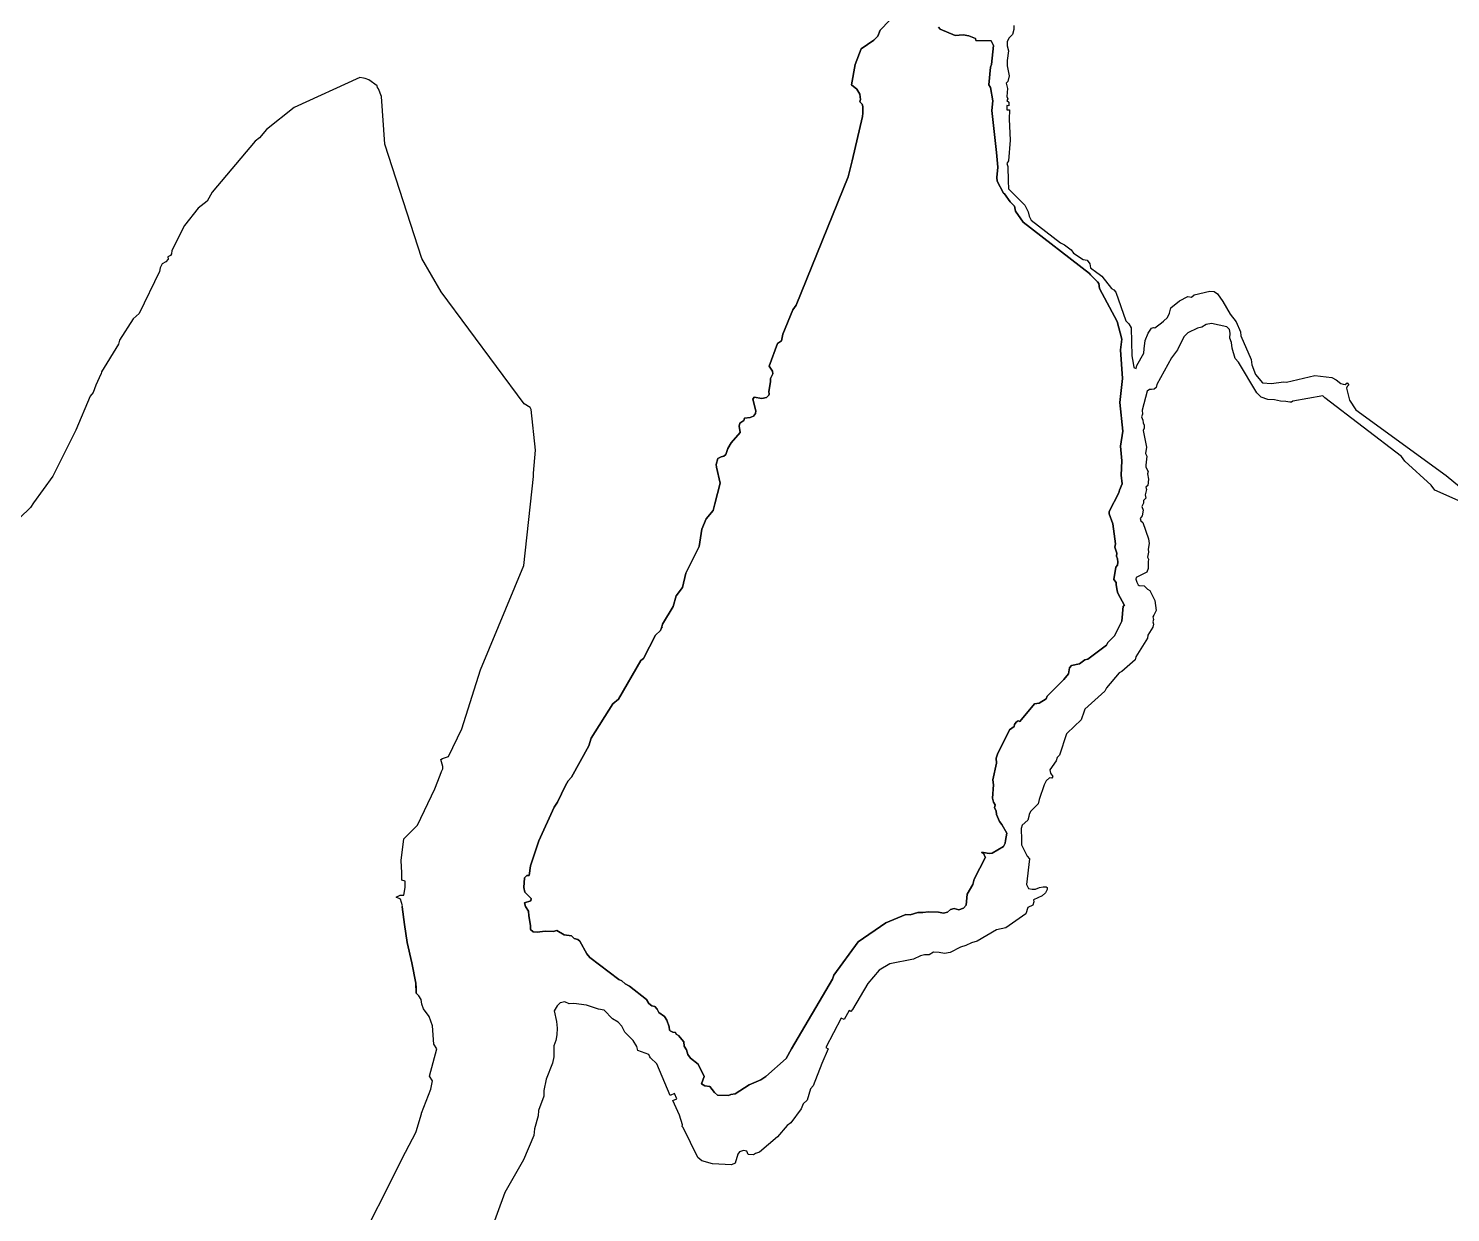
# Model space of a CAD drawing. Extents: x 708293 to 716990, y 4902010 to 4917550.
# Drawn here: x 714517 to 715543, y 4907301 to 4908155 of the extents above; entities that cross this region are included whole.
import ezdxf

# ---------------------------------------------------------------- set-up
doc = ezdxf.new("R2010")
doc.units = 0
doc.layers.add('river-fill', color=7, linetype='Continuous')
doc.layers.add('river_lake_canal', color=7, linetype='Continuous')

msp = doc.modelspace()

# ---------------------------------------------------------------- linework, layer by layer
at = {"layer": 'river-fill'}
for points in [[(715138.1, 4908161.1), (715131.5, 4908154), (715129.7, 4908149.7), (715126.9, 4908146.8), (715117.8, 4908140.7), (715113.3, 4908129.2), (715110.8, 4908114.7), (715114.6, 4908111.4), (715116.7, 4908108), (715117.3, 4908104.1), (715116.8, 4908102.3), (715118.3, 4908100.7), (715118.9, 4908098.9), (715118.8, 4908094.1), (715118.7, 4908091.9), (715111.1, 4908059.8), (715108.4, 4908048.3), (715070.9, 4907955.6), (715068.3, 4907952.3), (715061.1, 4907934.8), (715060.1, 4907930), (715057.4, 4907928.1), (715051.4, 4907911.6), (715053.7, 4907907.9), (715054, 4907906.1), (715052.3, 4907902.7), (715052.2, 4907900.3), (715051, 4907893.4), (715051.3, 4907891.4), (715051.1, 4907890.8), (715049.3, 4907889.1), (715046, 4907888.3), (715040.6, 4907889.3), (715039.6, 4907887.8), (715041.8, 4907879.5), (715041.5, 4907877.4), (715039.9, 4907875.6), (715037.6, 4907874.6), (715033.5, 4907874.1), (715033.1, 4907872.5), (715030.1, 4907870.6), (715029.7, 4907868.3), (715030.4, 4907863.8), (715024, 4907856.3), (715021.4, 4907852.3), (715020, 4907847.9), (715018.6, 4907846.6), (715016.6, 4907846.2), (715014.3, 4907845), (715013, 4907840.7), (715013.2, 4907838.7), (715015.9, 4907827.3), (715012.2, 4907812.3), (715010.8, 4907807.5), (715005.9, 4907801.4), (715002.7, 4907794.1), (715000.8, 4907781.5), (714991.2, 4907762.3), (714988.8, 4907752), (714984.3, 4907746), (714982.1, 4907738.1), (714974.3, 4907725.5), (714973.8, 4907723.4), (714974.1, 4907723.5), (714973.7, 4907722.9), (714973, 4907720.8), (714969.3, 4907717.6), (714960.7, 4907700.6), (714958.7, 4907699.3), (714942.5, 4907671.2), (714938.5, 4907667.9), (714922.8, 4907643.2), (714921.1, 4907637.7), (714908.6, 4907615.1), (714906.3, 4907612.5), (714904.3, 4907609.1), (714898.7, 4907596.9), (714896.3, 4907593.3), (714885.1, 4907569.2), (714879, 4907551.1)], [(715212.8, 4908103.1), (715210.9, 4908112.7), (715209.9, 4908114.7), (715211, 4908127.5), (715211.7, 4908129.2), (715213.2, 4908143.1), (715211.6, 4908146.3), (715200.4, 4908146.7), (715200.2, 4908148.2), (715197.9, 4908149.1), (715195.3, 4908149.9), (715191.2, 4908150.7), (715185.5, 4908150.2), (715174.7, 4908154.7), (715173.4, 4908156.3)], [(715227.8, 4908157.4), (715227.8, 4908154.6), (715227, 4908151), (715224.2, 4908148.3), (715223, 4908145.7), (715223, 4908142.7), (715223.9, 4908139.1), (715223, 4908132.1), (715223, 4908128.3), (715224.5, 4908121.1), (715223.6, 4908117), (715222.3, 4908115.9), (715223.4, 4908111.9), (715222.9, 4908106.3), (715223.6, 4908104.6), (715222.8, 4908103.3), (715224.3, 4908102.1), (715224.3, 4908100.3), (715224.2, 4908099.6), (715222.9, 4908099.7), (715222.8, 4908096.6), (715224.7, 4908096.7), (715224.6, 4908089.9), (715225.1, 4908074.7), (715223.9, 4908059.8), (715222.9, 4908057.8), (715223.5, 4908055.8), (715223.7, 4908045.3), (715224.1, 4908039.5), (715224.7, 4908038.8), (715229.4, 4908034.2), (715235.8, 4908027.7), (715238.3, 4908023), (715239, 4908019.8), (715240.3, 4908017.1), (715261.5, 4908000.7), (715264.4, 4907999.3), (715269.2, 4907995.5), (715270.8, 4907993.2), (715278, 4907988.7), (715280.7, 4907988.1), (715282.7, 4907985.4), (715283.2, 4907982.7), (715285.1, 4907981.2), (715285.9, 4907980.7), (715291.3, 4907976.5), (715298.4, 4907967.7), (715300.1, 4907966.7), (715301.5, 4907965), (715308.7, 4907944.4)], [(714810, 4907606.7), (714813.9, 4907616.4), (714815, 4907619.2), (714815.8, 4907621), (714815.9, 4907622.7), (714814.4, 4907627.8), (714815.5, 4907628.6), (714820, 4907630), (714829.5, 4907649.9), (714843.1, 4907692.5), (714874.2, 4907767.8), (714881.2, 4907832), (714881.3, 4907834.5), (714882.8, 4907851), (714879.7, 4907880.3), (714878.9, 4907881.8), (714874.6, 4907884.5), (714814.6, 4907965.2), (714800.8, 4907989.3), (714774, 4908071.9), (714771.6, 4908106.2), (714769.5, 4908111.7), (714768.6, 4908112.7), (714768.4, 4908113.9), (714762.5, 4908118.3), (714759.9, 4908119.1), (714758.7, 4908119.5), (714756, 4908119.9), (714708.7, 4908098.4), (714688.5, 4908082.3), (714683.5, 4908076.3), (714680.5, 4908073.9), (714649.5, 4908037.2), (714645.8, 4908030.7), (714639.3, 4908025.6), (714629.5, 4908013.2), (714620.3, 4907995.2), (714620, 4907992.7), (714619.4, 4907991.5), (714617.5, 4907990.6), (714617.7, 4907988.8), (714615.9, 4907986.9), (714613.3, 4907985.5), (714611.9, 4907982.7), (714611.3, 4907979.9), (714596.8, 4907949.6), (714592.3, 4907945.7), (714582.5, 4907930.4), (714581.8, 4907927.5), (714569.6, 4907907.5), (714569.3, 4907906.2), (714569.1, 4907905.9), (714566.7, 4907900.6), (714565.5, 4907897.9), (714563.5, 4907892.7), (714561.5, 4907889.9), (714551.1, 4907865.4), (714534.4, 4907832.2), (714520.4, 4907813), (714518.3, 4907809.7), (714510.6, 4907802.2)], [(715182.1, 4907519.5), (715184.8, 4907520.3), (715188.2, 4907519.4), (715191.5, 4907520.5), (715193.5, 4907522.7), (715194.2, 4907530.6), (715198.2, 4907537.5), (715199.2, 4907541.4), (715207.4, 4907557.2), (715206.9, 4907557.8), (715206.3, 4907559.7), (715204.6, 4907560.6), (715205.9, 4907560.7), (715210, 4907559.9), (715212.2, 4907560.2), (715220.5, 4907565), (715221.7, 4907567.5), (715221.9, 4907569.3), (715222.7, 4907574.7), (715219.2, 4907580.8), (715217.5, 4907583.1), (715215.3, 4907588), (715215.1, 4907590.7), (715213.9, 4907592.9), (715214.3, 4907595.1), (715213.2, 4907596.9), (715212.4, 4907599.9), (715213.2, 4907609.5), (715212.7, 4907613.1), (715215.3, 4907625.2), (715215.1, 4907628.7), (715216.2, 4907632.3), (715224.3, 4907648), (715224.7, 4907649.1), (715228.2, 4907651.5), (715228.4, 4907653), (715229.5, 4907654.7), (715230.9, 4907655.7), (715232.1, 4907655.2), (715242.8, 4907667.9), (715246.2, 4907668.4), (715251.1, 4907671.5), (715251.9, 4907673.5), (715263.9, 4907685.6), (715267.2, 4907689.7), (715268, 4907693.9), (715269.5, 4907695.6), (715275.3, 4907696.9), (715279.1, 4907699.8), (715281.2, 4907700.3), (715294.8, 4907710.3), (715295.7, 4907712.3), (715300.4, 4907717.1), (715305.7, 4907727.7), (715306.7, 4907738.5), (715307.6, 4907739), (715302.9, 4907747.9), (715302.5, 4907749.5), (715301.8, 4907754), (715301.8, 4907755.6), (715300.1, 4907757.6), (715301.5, 4907766.6), (715302.7, 4907768.1), (715303, 4907770.3), (715302.7, 4907772.5), (715301.9, 4907774.4), (715302.1, 4907776.7), (715300.7, 4907781.1), (715301.1, 4907783.3), (715299.3, 4907797.8), (715296.7, 4907805), (715296.6, 4907806.8), (715303.7, 4907820.1), (715304, 4907822.1), (715306.1, 4907826.6), (715305.2, 4907832.9), (715305.8, 4907843.3), (715304.8, 4907853.9), (715306.6, 4907864.7), (715304.3, 4907885.4), (715306.2, 4907902.7), (715304.7, 4907923.5), (715305.8, 4907931.1), (715302.3, 4907943.9), (715289.7, 4907967.7), (715289.2, 4907971.3), (715288.3, 4907972.5), (715283.1, 4907977.5), (715282.5, 4907978.4), (715234.7, 4908015.5), (715229, 4908023.4), (715228.3, 4908027.1), (715225.3, 4908030.3), (715221.1, 4908035.9), (715220.3, 4908036.5), (715215.9, 4908045.2), (715215.6, 4908047.8), (715216.4, 4908055.2), (715215.4, 4908065.9), (715212, 4908096.2), (715212.8, 4908103.1)], [(715308.7, 4907944.4), (715310.9, 4907942.1), (715312.4, 4907939.4), (715312.9, 4907919), (715313.9, 4907913.9), (715314.4, 4907910.7), (715316.1, 4907909.9), (715316.7, 4907912.1), (715321.6, 4907921.1), (715321.8, 4907924.1), (715322.5, 4907930.2), (715324.8, 4907935.5), (715327.1, 4907939.1), (715328.7, 4907939.5), (715329.7, 4907939.4), (715334.3, 4907942.9), (715335.8, 4907944.1), (715338.7, 4907946.7), (715340.2, 4907949.9), (715341.2, 4907953.6), (715347.3, 4907958.7), (715353.5, 4907961.9), (715356, 4907961.4), (715357.9, 4907963), (715369.3, 4907965.8), (715372.3, 4907965.6), (715374.8, 4907963.9), (715378.7, 4907958.3), (715383.9, 4907949.1), (715388.3, 4907943.5), (715391.5, 4907936.5), (715391.7, 4907933.5), (715399.1, 4907916.5), (715399.7, 4907912.5), (715402.2, 4907905.5), (715407.2, 4907899.6), (715413.7, 4907899.2), (715422.5, 4907900.4), (715424.6, 4907900.1), (715445.1, 4907904.9), (715457.2, 4907903.4), (715460.5, 4907901.7), (715463.9, 4907899.1), (715465.5, 4907898.6), (715466.9, 4907898.4), (715468.3, 4907899.6), (715469.5, 4907898.2), (715468.3, 4907896.9), (715467.9, 4907895.8), (715470.1, 4907887.2), (715474.7, 4907880), (715539.8, 4907832.8), (715564.6, 4907812.2)], [(715387.6, 4907917.2), (715385.3, 4907924.5), (715384.8, 4907928.6), (715383.6, 4907931.9), (715383.9, 4907935.5), (715383.4, 4907938.2), (715381.6, 4907940.1), (715370.4, 4907942.3), (715366.7, 4907941.7), (715363.6, 4907939.8), (715360.3, 4907939.1), (715353.3, 4907935.7), (715350.4, 4907932.9), (715345.9, 4907923.4), (715341.5, 4907917.7), (715331, 4907898.3), (715330.6, 4907896.3), (715329, 4907895.1), (715327.2, 4907894.7), (715325.7, 4907894.7), (715324.1, 4907893.6), (715320.5, 4907879.9), (715320.8, 4907876.9), (715320, 4907875), (715321, 4907872.7), (715321.1, 4907870.8), (715322, 4907869.1), (715322, 4907866.8), (715321.1, 4907865.1), (715323.6, 4907853.1), (715322.8, 4907848.7), (715323.8, 4907846.7), (715323.1, 4907840.3), (715323.1, 4907838.7), (715324.7, 4907835.7), (715324.3, 4907833.9), (715325.1, 4907830), (715324.5, 4907825.5), (715323.2, 4907824.3), (715323.6, 4907822.7), (715322.6, 4907818.7), (715323, 4907816.3), (715321.5, 4907814.8), (715321.3, 4907812.7), (715320.3, 4907810.4), (715321.1, 4907807.8), (715320.4, 4907803.5), (715318.9, 4907801.8), (715319.5, 4907799.9), (715320.9, 4907798.8), (715325, 4907787.1), (715325.4, 4907783.7), (715324.7, 4907779.5), (715325, 4907777.5), (715324.4, 4907773.9), (715325.1, 4907772.3), (715324.7, 4907770.4), (715324.7, 4907765.6), (715323.9, 4907763), (715316.2, 4907759.1), (715315.9, 4907757.9), (715316.7, 4907755.8), (715317.5, 4907753.9), (715318.3, 4907753.4), (715321.8, 4907753.2), (715324.4, 4907750.7), (715326.1, 4907749.7), (715329.5, 4907742.6), (715330.5, 4907735.4), (715328.9, 4907731.9), (715328.1, 4907730.7), (715328.7, 4907728.9), (715328.1, 4907727.2), (715328.7, 4907725.4), (715328.2, 4907723.3), (715324.5, 4907717.4), (715324.4, 4907715.3), (715315.9, 4907701.9), (715315.5, 4907699.8), (715305.9, 4907691.3), (715303.9, 4907690.3), (715294.7, 4907679.4), (715293.6, 4907677.1), (715279.1, 4907664.1), (715278.6, 4907662.6), (715276.5, 4907656.4), (715266.3, 4907646.7), (715265.8, 4907646.2), (715260.8, 4907631), (715259.1, 4907629.3), (715258.5, 4907626.7), (715253.9, 4907620.3), (715254.3, 4907617.9), (715255.9, 4907615.6), (715255.2, 4907614.4), (715253.5, 4907614.5), (715251.3, 4907612.3), (715249.7, 4907609.4), (715246.2, 4907598.9), (715245.5, 4907595.7), (715240.2, 4907590.4)], [(715552.7, 4907812.7), (715531.7, 4907822.2), (715529, 4907825.8), (715509.9, 4907843.1), (715507.5, 4907846.4), (715452.3, 4907888.8), (715450.7, 4907890.2), (715429.1, 4907886.3), (715428.1, 4907885.6), (715427, 4907885.6), (715424.1, 4907886.2), (715420.2, 4907886.4), (715415.9, 4907887.3), (715411.2, 4907887.5), (715406.3, 4907889.3), (715403.2, 4907892.3), (715390, 4907914.6), (715387.6, 4907917.2)], [(714749.7, 4907266.5), (714789, 4907344.3), (714796.5, 4907359.1), (714796.6, 4907359.4), (714800.4, 4907372), (714800.4, 4907372.6), (714807.3, 4907389.9), (714808.3, 4907395.9), (714806.3, 4907399.2), (714811.5, 4907418.9), (714809.4, 4907422.4), (714808.5, 4907435.5), (714805.9, 4907442.3), (714801.9, 4907447.9), (714800.6, 4907451.2), (714800.1, 4907454.6), (714798.6, 4907457.3), (714796.7, 4907459.1), (714796.4, 4907466.3), (714793.5, 4907481.1), (714790, 4907495.8), (714788.3, 4907508.6), (714786.6, 4907521.4), (714786.7, 4907522.2), (714785.3, 4907526.9), (714782.3, 4907528.5), (714785.1, 4907529.9), (714787.8, 4907529.8), (714788.7, 4907535.5), (714788.7, 4907539.9), (714786.3, 4907540.7), (714786.3, 4907546), (714785.7, 4907555), (714787.8, 4907570.6), (714797.5, 4907580.3), (714810, 4907606.7)], [(715240.2, 4907590.4), (715239, 4907588.3), (715238.6, 4907586.7), (715237.9, 4907583.9), (715233.9, 4907580.3), (715233.1, 4907578), (715233.4, 4907569.9), (715233.3, 4907566.3), (715237, 4907559.1), (715237.5, 4907557.9), (715239.1, 4907556.2), (715237.1, 4907537.6), (715238.4, 4907534.7), (715241.1, 4907534.1), (715243.6, 4907534.3), (715246.3, 4907535.4), (715249.1, 4907535.9), (715251.2, 4907535.9), (715252, 4907535.5), (715251.9, 4907533.9), (715250.7, 4907531.5), (715248.3, 4907529.5), (715242.1, 4907526.5), (715242.3, 4907525.1), (715241.5, 4907522.7), (715238, 4907520.9), (715236.4, 4907516.3), (715222.1, 4907506.2), (715215.3, 4907504.8), (715201.3, 4907496.6), (715197.2, 4907495.4), (715193.1, 4907493.5), (715189.3, 4907492.3), (715181.9, 4907488.4), (715177.8, 4907487.8), (715174, 4907488.5), (715170, 4907488.7), (715166.8, 4907486.8), (715163.3, 4907486.7), (715160.5, 4907486.2), (715155.5, 4907483.6), (715138.3, 4907480.3), (715130.8, 4907475.7), (715122.6, 4907466.1), (715111.4, 4907447.3), (715110.3, 4907445.9), (715109.1, 4907446.7), (715105.5, 4907440.1), (715103.2, 4907441.2), (715092.3, 4907420), (715093.8, 4907419.1), (715089.2, 4907408.5), (715089.3, 4907408.4), (715083.1, 4907392.3), (715081.1, 4907390), (715078.7, 4907382), (715075.9, 4907379.4), (715074.3, 4907375.8), (715067, 4907365.7), (715064.3, 4907363.7), (715057.4, 4907355.5), (715044.3, 4907344.3), (715041.5, 4907343.5), (715039.9, 4907342.5), (715036.2, 4907342.7), (715035.3, 4907345.2), (715032.7, 4907345.6), (715030, 4907344.7), (715028.6, 4907342.9), (715026.7, 4907336.5), (715024.1, 4907335.2), (715010.5, 4907336.1), (715002.7, 4907338.1), (714999.8, 4907340.5), (714989.2, 4907362.1), (714988.6, 4907362.9), (714988.7, 4907364.2), (714986.6, 4907371.1), (714981.9, 4907381.8), (714984.6, 4907383), (714983.1, 4907386.7), (714979.9, 4907385.3), (714970.3, 4907408.1), (714965.8, 4907412.6), (714965.1, 4907413.2), (714964.4, 4907414.9), (714956.6, 4907417.8), (714955.8, 4907420.7), (714953.1, 4907425.1), (714947.1, 4907431), (714945.1, 4907435.3), (714942.3, 4907438.3), (714938.3, 4907440.7), (714932.3, 4907447), (714928.1, 4907447.7), (714919.4, 4907450.4), (714910.4, 4907451.7), (714907, 4907451.5), (714903.9, 4907453), (714900.4, 4907452.3), (714898.3, 4907450)], [(714879, 4907551.1), (714878.1, 4907544.1), (714876.4, 4907544), (714874.7, 4907542.3), (714874.2, 4907535.5), (714874.9, 4907532), (714879.5, 4907527.5), (714879.4, 4907525.9), (714874.7, 4907524.3), (714875.4, 4907521.7), (714877.6, 4907518.4), (714877.8, 4907515), (714879.1, 4907508.1), (714879, 4907505.1), (714881.1, 4907503.5), (714884, 4907503.1), (714889.8, 4907503.9), (714895.5, 4907503.6), (714898.1, 4907504.4), (714903.4, 4907501.3), (714908.6, 4907500.5), (714910.6, 4907498.7), (714913.2, 4907497.8), (714914.7, 4907496.6), (714919.7, 4907487.5), (714922, 4907484.8), (714942.9, 4907469), (714945, 4907468.1), (714947.5, 4907465.8), (714950.5, 4907464.3), (714962.9, 4907454.7), (714964.4, 4907451.7), (714966.6, 4907450), (714968.7, 4907449.5), (714970.6, 4907447.7), (714971.7, 4907445.1), (714975.9, 4907442.2), (714977.5, 4907439.6), (714979.2, 4907434.8), (714979.4, 4907432.5), (714979.9, 4907431.9), (714981.9, 4907430.9), (714983.7, 4907430.7), (714984.2, 4907429.5), (714985.9, 4907428.6), (714989.7, 4907424.1), (714989.9, 4907420.9), (714991.7, 4907418.2), (714992.7, 4907414.8), (714994.5, 4907412.3), (715000.2, 4907407.9), (715004.4, 4907399.1), (715002.4, 4907393.8), (715005, 4907392.3), (715008.6, 4907391.9), (715011.9, 4907387.4), (715014.1, 4907385.6), (715021.9, 4907385.3), (715023.7, 4907386.1), (715026.9, 4907386.6), (715036.9, 4907393), (715045.4, 4907396.7), (715048.8, 4907398.9), (715063.5, 4907411.9), (715067.5, 4907419), (715097.1, 4907469.2), (715098, 4907472.1), (715115.5, 4907496.1), (715135.5, 4907509.9), (715149.9, 4907515.9), (715153.1, 4907515.6), (715158.6, 4907517.3), (715162.1, 4907517.3), (715166.2, 4907517.9), (715173.6, 4907517.7), (715177, 4907517), (715179.9, 4907517.6), (715182.1, 4907519.5)], [(714898.3, 4907450), (714896.3, 4907446.5), (714897.9, 4907438.8), (714898.3, 4907434), (714898.2, 4907429.2), (714897.5, 4907425.1), (714896, 4907421.1), (714895.9, 4907413.1), (714895.1, 4907408.6), (714890.3, 4907397.1), (714888.7, 4907388.8), (714888.7, 4907384.9), (714884.9, 4907374.6), (714884.6, 4907370.6), (714882.1, 4907361.3), (714881.5, 4907356.4), (714874.1, 4907339), (714860.6, 4907315.2), (714849.5, 4907285.1)]]:
    msp.add_lwpolyline(points, dxfattribs=at)
at = {"layer": 'river_lake_canal'}
for points in [[(715118.7, 4908091.9), (715118.8, 4908094.1), (715118.9, 4908098.9), (715118.3, 4908100.7), (715116.8, 4908102.3), (715117.3, 4908104.1), (715116.7, 4908108), (715114.6, 4908111.4), (715110.8, 4908114.7), (715113.3, 4908129.2), (715117.8, 4908140.7), (715126.9, 4908146.8), (715129.7, 4908149.7), (715131.5, 4908154), (715138.1, 4908161.1)], [(715173.4, 4908156.3), (715174.7, 4908154.7), (715185.5, 4908150.2), (715191.2, 4908150.7), (715195.3, 4908149.9)], [(715227.8, 4908157.4), (715227.8, 4908154.6), (715227, 4908151), (715224.2, 4908148.3), (715223, 4908145.7)], [(715195.3, 4908149.9), (715197.9, 4908149.1)], [(715197.9, 4908149.1), (715200.2, 4908148.2), (715200.4, 4908146.7), (715211.6, 4908146.3)], [(715211.6, 4908146.3), (715213.2, 4908143.1), (715211.7, 4908129.2), (715211, 4908127.5), (715209.9, 4908114.7), (715210.9, 4908112.7), (715212.8, 4908103.1), (715212, 4908096.2), (715215.4, 4908065.9), (715216.4, 4908055.2), (715215.6, 4908047.8), (715215.9, 4908045.2), (715220.3, 4908036.5), (715221.1, 4908035.9)], [(715223, 4908145.7), (715223, 4908142.7), (715223.9, 4908139.1), (715223, 4908132.1), (715223, 4908128.3), (715224.5, 4908121.1), (715223.6, 4908117), (715222.3, 4908115.9), (715223.4, 4908111.9), (715222.9, 4908106.3), (715223.6, 4908104.6), (715222.8, 4908103.3), (715224.3, 4908102.1), (715224.3, 4908100.3), (715224.2, 4908099.6)], [(714758.7, 4908119.5), (714756, 4908119.9), (714708.7, 4908098.4), (714688.5, 4908082.3), (714683.5, 4908076.3), (714680.5, 4908073.9), (714649.5, 4908037.2), (714645.8, 4908030.7), (714639.3, 4908025.6), (714629.5, 4908013.2), (714620.3, 4907995.2), (714620, 4907992.7), (714619.4, 4907991.5), (714617.5, 4907990.6), (714617.7, 4907988.8), (714615.9, 4907986.9), (714613.3, 4907985.5), (714611.9, 4907982.7), (714611.3, 4907979.9), (714596.8, 4907949.6), (714592.3, 4907945.7), (714582.5, 4907930.4), (714581.8, 4907927.5), (714569.6, 4907907.5), (714569.3, 4907906.2), (714569.1, 4907905.9)], [(714762.5, 4908118.3), (714759.9, 4908119.1), (714758.7, 4908119.5)], [(714814.6, 4907965.2), (714800.8, 4907989.3), (714774, 4908071.9), (714771.6, 4908106.2), (714769.5, 4908111.7), (714768.6, 4908112.7), (714768.4, 4908113.9), (714762.5, 4908118.3)], [(715224.2, 4908099.6), (715222.9, 4908099.7), (715222.8, 4908096.6), (715224.7, 4908096.7)], [(715224.7, 4908096.7), (715224.6, 4908089.9), (715225.1, 4908074.7), (715223.9, 4908059.8), (715222.9, 4908057.8), (715223.5, 4908055.8), (715223.7, 4908045.3), (715224.1, 4908039.5), (715224.7, 4908038.8)], [(715051.1, 4907890.8), (715051.3, 4907891.4), (715051, 4907893.4), (715052.2, 4907900.3), (715052.3, 4907902.7), (715054, 4907906.1), (715053.7, 4907907.9), (715051.4, 4907911.6), (715057.4, 4907928.1), (715060.1, 4907930), (715061.1, 4907934.8), (715068.3, 4907952.3), (715070.9, 4907955.6), (715108.4, 4908048.3), (715111.1, 4908059.8), (715118.7, 4908091.9)], [(715221.1, 4908035.9), (715225.3, 4908030.3)], [(715224.7, 4908038.8), (715229.4, 4908034.2)], [(715229.4, 4908034.2), (715235.8, 4908027.7), (715238.3, 4908023), (715239, 4908019.8), (715240.3, 4908017.1), (715261.5, 4908000.7), (715264.4, 4907999.3), (715269.2, 4907995.5), (715270.8, 4907993.2), (715278, 4907988.7), (715280.7, 4907988.1), (715282.7, 4907985.4), (715283.2, 4907982.7), (715285.1, 4907981.2), (715285.9, 4907980.7)], [(715225.3, 4908030.3), (715228.3, 4908027.1), (715229, 4908023.4), (715234.7, 4908015.5), (715282.5, 4907978.4), (715283.1, 4907977.5)], [(715285.9, 4907980.7), (715291.3, 4907976.5)], [(715283.1, 4907977.5), (715288.3, 4907972.5)], [(715288.3, 4907972.5), (715289.2, 4907971.3)], [(715289.2, 4907971.3), (715289.7, 4907967.7), (715302.3, 4907943.9), (715305.8, 4907931.1), (715304.7, 4907923.5), (715306.2, 4907902.7), (715304.3, 4907885.4), (715306.6, 4907864.7), (715304.8, 4907853.9), (715305.8, 4907843.3), (715305.2, 4907832.9), (715306.1, 4907826.6), (715304, 4907822.1), (715303.7, 4907820.1), (715296.6, 4907806.8), (715296.7, 4907805), (715299.3, 4907797.8), (715301.1, 4907783.3), (715300.7, 4907781.1), (715302.1, 4907776.7), (715301.9, 4907774.4), (715302.7, 4907772.5), (715303, 4907770.3), (715302.7, 4907768.1), (715301.5, 4907766.6), (715300.1, 4907757.6), (715301.8, 4907755.6), (715301.8, 4907755.1), (715301.8, 4907754)], [(715291.3, 4907976.5), (715298.4, 4907967.7), (715300.1, 4907966.7), (715301.5, 4907965), (715308.7, 4907944.4), (715310.9, 4907942.1), (715312.4, 4907939.4), (715312.9, 4907919), (715313.9, 4907913.9), (715314.4, 4907910.7), (715316.1, 4907909.9), (715316.7, 4907912.1), (715321.6, 4907921.1), (715321.8, 4907924.1), (715322.5, 4907930.2), (715324.8, 4907935.5), (715327.1, 4907939.1), (715328.7, 4907939.5), (715329.7, 4907939.4)], [(714881.2, 4907832), (714881.3, 4907834.5), (714882.8, 4907851), (714879.7, 4907880.3), (714878.9, 4907881.8), (714874.6, 4907884.5), (714814.6, 4907965.2)], [(715334.3, 4907942.9), (715335.8, 4907944.1), (715338.7, 4907946.7), (715340.2, 4907949.9), (715341.2, 4907953.6), (715347.3, 4907958.7), (715353.5, 4907961.9), (715356, 4907961.4), (715357.9, 4907963), (715369.3, 4907965.8), (715372.3, 4907965.6), (715374.8, 4907963.9), (715378.7, 4907958.3), (715383.9, 4907949.1), (715388.3, 4907943.5), (715391.5, 4907936.5), (715391.7, 4907933.5), (715399.1, 4907916.5), (715399.7, 4907912.5), (715402.2, 4907905.5), (715407.2, 4907899.6), (715413.7, 4907899.2), (715422.5, 4907900.4), (715424.6, 4907900.1)], [(715329.7, 4907939.4), (715334.3, 4907942.9)], [(715429.1, 4907886.3), (715428.1, 4907885.6), (715427, 4907885.6), (715424.1, 4907886.2), (715420.2, 4907886.4), (715415.9, 4907887.3), (715411.2, 4907887.5), (715406.3, 4907889.3), (715403.2, 4907892.3), (715390, 4907914.6), (715387.6, 4907917.2), (715385.3, 4907924.5), (715384.8, 4907928.6), (715383.6, 4907931.9), (715383.9, 4907935.5), (715383.4, 4907938.2), (715381.6, 4907940.1), (715370.4, 4907942.3), (715366.7, 4907941.7), (715363.6, 4907939.8), (715360.3, 4907939.1), (715353.3, 4907935.7), (715350.4, 4907932.9), (715345.9, 4907923.4)], [(715341.5, 4907917.7), (715331, 4907898.3), (715330.6, 4907896.3), (715329, 4907895.1), (715327.2, 4907894.7), (715325.7, 4907894.7), (715324.1, 4907893.6), (715320.5, 4907879.9), (715320.8, 4907876.9), (715320, 4907875), (715321, 4907872.7), (715321.1, 4907870.8), (715322, 4907869.1), (715322, 4907866.8), (715321.1, 4907865.1), (715323.6, 4907853.1), (715322.8, 4907848.7), (715323.8, 4907846.7), (715323.1, 4907840.3), (715323.1, 4907838.7), (715324.7, 4907835.7), (715324.3, 4907833.9), (715325.1, 4907830), (715324.5, 4907825.5), (715323.2, 4907824.3), (715323.6, 4907822.7), (715322.6, 4907818.7), (715323, 4907816.3), (715321.5, 4907814.8), (715321.3, 4907812.7), (715320.3, 4907810.4), (715321.1, 4907807.8), (715320.4, 4907803.5), (715318.9, 4907801.8), (715319.5, 4907799.9), (715320.9, 4907798.8), (715325, 4907787.1), (715325.4, 4907783.7), (715324.7, 4907779.5), (715325, 4907777.5), (715324.4, 4907773.9), (715325.1, 4907772.3), (715324.7, 4907770.4), (715324.7, 4907765.6), (715323.9, 4907763), (715316.2, 4907759.1), (715315.9, 4907757.9), (715316.7, 4907755.8)], [(715345.9, 4907923.4), (715341.5, 4907917.7)], [(714565.5, 4907897.9), (714563.5, 4907892.7), (714561.5, 4907889.9), (714551.1, 4907865.4), (714534.4, 4907832.2), (714520.4, 4907813), (714518.3, 4907809.7), (714510.6, 4907802.2), (714508, 4907800.7), (714505.9, 4907798.1), (714499.8, 4907793.5), (714498.3, 4907791.5), (714476.2, 4907778.5), (714420.4, 4907758.7), (714417.4, 4907758.2), (714401.9, 4907750.5), (714358.9, 4907720.7), (714356.4, 4907718.3), (714349.1, 4907713.5), (714344, 4907708.7), (714329.2, 4907700.3), (714328.3, 4907699.9)], [(714569.1, 4907905.9), (714566.7, 4907900.6), (714565.5, 4907897.9)], [(715424.6, 4907900.1), (715445.1, 4907904.9)], [(715445.1, 4907904.9), (715457.2, 4907903.4), (715460.5, 4907901.7), (715463.9, 4907899.1), (715465.5, 4907898.6), (715466.9, 4907898.4)], [(715466.9, 4907898.4), (715468.3, 4907899.6), (715469.5, 4907898.2), (715468.3, 4907896.9)], [(714973.8, 4907723.4), (714974.3, 4907725.5), (714982.1, 4907738.1), (714984.3, 4907746), (714988.8, 4907752), (714991.2, 4907762.3), (715000.8, 4907781.5), (715002.7, 4907794.1), (715005.9, 4907801.4), (715010.8, 4907807.5), (715012.2, 4907812.3), (715015.9, 4907827.3), (715013.2, 4907838.7), (715013, 4907840.7), (715014.3, 4907845), (715016.6, 4907846.2), (715018.6, 4907846.6), (715020, 4907847.9), (715021.4, 4907852.3), (715024, 4907856.3), (715030.4, 4907863.8), (715029.7, 4907868.3), (715030.1, 4907870.6), (715033.1, 4907872.5), (715033.5, 4907874.1), (715037.6, 4907874.6), (715039.9, 4907875.6), (715041.5, 4907877.4), (715041.8, 4907879.5), (715039.6, 4907887.8), (715040.6, 4907889.3), (715046, 4907888.3), (715049.3, 4907889.1), (715051.1, 4907890.8)], [(715450.7, 4907890.2), (715429.1, 4907886.3)], [(715552.7, 4907812.7), (715531.7, 4907822.2), (715529, 4907825.8), (715509.9, 4907843.1), (715507.5, 4907846.4), (715452.3, 4907888.8), (715450.7, 4907890.2)], [(715468.3, 4907896.9), (715467.9, 4907895.8), (715470.1, 4907887.2), (715474.7, 4907880), (715539.8, 4907832.8), (715564.6, 4907812.2)], [(714815, 4907619.2), (714815.8, 4907621), (714815.9, 4907622.7), (714814.4, 4907627.8), (714815.5, 4907628.6), (714820, 4907630), (714829.5, 4907649.9), (714843.1, 4907692.5), (714874.2, 4907767.8), (714881.2, 4907832)], [(715301.8, 4907754), (715302.5, 4907749.5), (715302.9, 4907747.9), (715307.6, 4907739), (715306.7, 4907738.5), (715305.7, 4907727.7), (715300.4, 4907717.1), (715295.7, 4907712.3), (715294.8, 4907710.3), (715281.2, 4907700.3), (715279.1, 4907699.8), (715275.3, 4907696.9), (715269.5, 4907695.6), (715268, 4907693.9), (715267.2, 4907689.7), (715263.9, 4907685.6), (715251.9, 4907673.5), (715251.1, 4907671.5), (715246.2, 4907668.4), (715242.8, 4907667.9), (715232.1, 4907655.2), (715230.9, 4907655.7), (715229.5, 4907654.7), (715228.4, 4907653), (715228.2, 4907651.5), (715224.7, 4907649.1), (715224.3, 4907648), (715216.2, 4907632.3), (715215.1, 4907628.7), (715215.3, 4907625.2), (715212.7, 4907613.1), (715213.2, 4907609.5), (715212.4, 4907599.9), (715213.2, 4907596.9), (715214.3, 4907595.1), (715213.9, 4907592.9), (715215.1, 4907590.7), (715215.3, 4907588), (715217.5, 4907583.1)], [(715316.7, 4907755.8), (715317.5, 4907753.9), (715318.3, 4907753.4), (715321.8, 4907753.2), (715324.4, 4907750.7), (715326.1, 4907749.7), (715329.5, 4907742.6), (715330.5, 4907735.4), (715328.9, 4907731.9), (715328.1, 4907730.7), (715328.7, 4907728.9), (715328.1, 4907727.2), (715328.7, 4907725.4), (715328.2, 4907723.3), (715324.5, 4907717.4), (715324.4, 4907715.3), (715315.9, 4907701.9), (715315.5, 4907699.8), (715305.9, 4907691.3), (715303.9, 4907690.3), (715294.7, 4907679.4), (715293.6, 4907677.1), (715279.1, 4907664.1), (715278.6, 4907662.6)], [(714879, 4907551.1), (714885.1, 4907569.2), (714896.3, 4907593.3), (714898.7, 4907596.9), (714904.3, 4907609.1), (714906.3, 4907612.5), (714908.6, 4907615.1), (714921.1, 4907637.7), (714922.8, 4907643.2), (714938.5, 4907667.9), (714942.5, 4907671.2), (714958.7, 4907699.3), (714960.7, 4907700.6), (714969.3, 4907717.6), (714973, 4907720.8), (714973.7, 4907722.9), (714974.1, 4907723.5)], [(714974.1, 4907723.5), (714973.8, 4907723.4)], [(715278.6, 4907662.6), (715276.5, 4907656.4), (715266.3, 4907646.7), (715265.8, 4907646.2)], [(715265.8, 4907646.2), (715260.8, 4907631), (715259.1, 4907629.3), (715258.5, 4907626.7), (715253.9, 4907620.3), (715254.3, 4907617.9), (715255.9, 4907615.6), (715255.2, 4907614.4), (715253.5, 4907614.5), (715251.3, 4907612.3), (715249.7, 4907609.4), (715246.2, 4907598.9), (715245.5, 4907595.7), (715240.2, 4907590.4), (715239, 4907588.3), (715238.6, 4907586.7)], [(714786.3, 4907546), (714785.7, 4907555), (714787.8, 4907570.6), (714797.5, 4907580.3), (714810, 4907606.7), (714813.9, 4907616.4), (714815, 4907619.2)], [(715217.5, 4907583.1), (715219.2, 4907580.8), (715222.7, 4907574.7)], [(715238.6, 4907586.7), (715237.9, 4907583.9), (715233.9, 4907580.3), (715233.1, 4907578)], [(715221.9, 4907569.3), (715221.7, 4907567.5), (715220.5, 4907565), (715212.2, 4907560.2), (715210, 4907559.9), (715205.9, 4907560.7), (715204.6, 4907560.6), (715206.3, 4907559.7), (715206.9, 4907557.8), (715207.4, 4907557.2)], [(715222.7, 4907574.7), (715221.9, 4907569.3)], [(715233.1, 4907578), (715233.4, 4907569.9)], [(715233.4, 4907569.9), (715233.3, 4907566.3), (715237, 4907559.1)], [(715237, 4907559.1), (715237.5, 4907557.9), (715239.1, 4907556.2), (715237.1, 4907537.6), (715238.4, 4907534.7), (715241.1, 4907534.1), (715243.6, 4907534.3), (715246.3, 4907535.4), (715249.1, 4907535.9), (715251.2, 4907535.9), (715252, 4907535.5), (715251.9, 4907533.9), (715250.7, 4907531.5), (715248.3, 4907529.5), (715242.1, 4907526.5), (715242.3, 4907525.1), (715241.5, 4907522.7), (715238, 4907520.9), (715236.4, 4907516.3), (715222.1, 4907506.2), (715215.3, 4907504.8), (715201.3, 4907496.6), (715197.2, 4907495.4), (715193.1, 4907493.5), (715189.3, 4907492.3), (715181.9, 4907488.4), (715177.8, 4907487.8), (715174, 4907488.5), (715170, 4907488.7), (715166.8, 4907486.8), (715163.3, 4907486.7), (715160.5, 4907486.2), (715155.5, 4907483.6), (715138.3, 4907480.3), (715130.8, 4907475.7), (715122.6, 4907466.1), (715111.4, 4907447.3), (715110.3, 4907445.9)], [(714981.9, 4907430.9), (714979.9, 4907431.9), (714979.4, 4907432.5), (714979.2, 4907434.8), (714977.5, 4907439.6), (714975.9, 4907442.2), (714971.7, 4907445.1), (714970.6, 4907447.7), (714968.7, 4907449.5), (714966.6, 4907450), (714964.4, 4907451.7), (714962.9, 4907454.7), (714950.5, 4907464.3), (714947.5, 4907465.8), (714945, 4907468.1), (714942.9, 4907469), (714922, 4907484.8), (714919.7, 4907487.5), (714914.7, 4907496.6), (714913.2, 4907497.8), (714910.6, 4907498.7), (714908.6, 4907500.5), (714903.4, 4907501.3), (714898.1, 4907504.4), (714895.5, 4907503.6), (714889.8, 4907503.9), (714884, 4907503.1), (714881.1, 4907503.5), (714879, 4907505.1), (714879.1, 4907508.1), (714877.8, 4907515), (714877.6, 4907518.4), (714875.4, 4907521.7), (714874.7, 4907524.3), (714879.4, 4907525.9), (714879.5, 4907527.5), (714874.9, 4907532), (714874.2, 4907535.5), (714874.7, 4907542.3), (714876.4, 4907544), (714878.1, 4907544.1), (714879, 4907551.1)], [(715207.4, 4907557.2), (715199.2, 4907541.4), (715198.2, 4907537.5), (715194.2, 4907530.6), (715193.5, 4907522.7), (715191.5, 4907520.5), (715188.2, 4907519.4), (715184.8, 4907520.3)], [(714782.3, 4907528.5), (714785.1, 4907529.9), (714787.8, 4907529.8), (714788.7, 4907535.5), (714788.7, 4907539.9), (714786.3, 4907540.7), (714786.3, 4907546)], [(714786.6, 4907521.4), (714786.7, 4907522.2), (714785.3, 4907526.9), (714782.3, 4907528.5)], [(714786.6, 4907521.4), (714788.3, 4907508.6), (714790, 4907495.8), (714793.5, 4907481.1), (714796.4, 4907466.3), (714796.5, 4907462.7), (714796.7, 4907459.1)], [(715184.8, 4907520.3), (715182.1, 4907519.5), (715179.9, 4907517.6), (715177, 4907517), (715173.6, 4907517.7), (715166.2, 4907517.9), (715162.1, 4907517.3), (715158.6, 4907517.3), (715153.1, 4907515.6), (715149.9, 4907515.9), (715135.5, 4907509.9), (715115.5, 4907496.1), (715098, 4907472.1), (715097.1, 4907469.2), (715067.5, 4907419), (715063.5, 4907411.9), (715048.8, 4907398.9), (715045.4, 4907396.7), (715036.9, 4907393), (715026.9, 4907386.6), (715023.7, 4907386.1), (715021.9, 4907385.3), (715014.1, 4907385.6), (715011.9, 4907387.4), (715008.6, 4907391.9), (715005, 4907392.3), (715002.4, 4907393.8), (715004.4, 4907399.1), (715000.2, 4907407.9), (714994.5, 4907412.3), (714992.7, 4907414.8), (714991.7, 4907418.2), (714989.9, 4907420.9), (714989.7, 4907424.1), (714985.9, 4907428.6), (714984.2, 4907429.5), (714983.7, 4907430.7)], [(714806.3, 4907399.2), (714811.5, 4907418.9), (714809.4, 4907422.4), (714808.5, 4907435.5), (714805.9, 4907442.3), (714801.9, 4907447.9), (714800.6, 4907451.2), (714800.1, 4907454.6), (714798.6, 4907457.3), (714796.7, 4907459.1)], [(714964.4, 4907414.9), (714956.6, 4907417.8), (714955.8, 4907420.7), (714953.1, 4907425.1), (714947.1, 4907431), (714945.1, 4907435.3), (714942.3, 4907438.3), (714938.3, 4907440.7), (714932.3, 4907447), (714928.1, 4907447.7), (714919.4, 4907450.4), (714910.4, 4907451.7), (714907, 4907451.5), (714903.9, 4907453), (714900.4, 4907452.3), (714898.3, 4907450), (714896.3, 4907446.5), (714897.9, 4907438.8), (714898.3, 4907434), (714898.2, 4907429.2), (714897.5, 4907425.1), (714896, 4907421.1), (714895.9, 4907413.1), (714895.1, 4907408.6), (714890.3, 4907397.1), (714888.7, 4907388.8), (714888.7, 4907384.9), (714884.9, 4907374.6), (714884.6, 4907370.6), (714882.1, 4907361.3), (714881.5, 4907356.4)], [(715110.3, 4907445.9), (715109.1, 4907446.7), (715105.5, 4907440.1), (715103.2, 4907441.2), (715092.3, 4907420), (715093.8, 4907419.1), (715089.2, 4907408.5), (715089.3, 4907408.4)], [(714983.7, 4907430.7), (714981.9, 4907430.9)], [(714965.1, 4907413.2), (714964.4, 4907414.9)], [(714988.7, 4907364.2), (714986.6, 4907371.1), (714981.9, 4907381.8), (714984.6, 4907383), (714983.1, 4907386.7), (714979.9, 4907385.3), (714970.3, 4907408.1), (714965.8, 4907412.6), (714965.1, 4907413.2)], [(715089.3, 4907408.4), (715083.1, 4907392.3), (715081.1, 4907390), (715078.7, 4907382), (715075.9, 4907379.4), (715074.3, 4907375.8), (715067, 4907365.7), (715064.3, 4907363.7), (715057.4, 4907355.5), (715044.3, 4907344.3), (715041.5, 4907343.5), (715039.9, 4907342.5), (715036.2, 4907342.7), (715035.3, 4907345.2), (715032.7, 4907345.6), (715030, 4907344.7), (715028.6, 4907342.9), (715026.7, 4907336.5), (715024.1, 4907335.2), (715010.5, 4907336.1), (715002.7, 4907338.1), (714999.8, 4907340.5), (714989.2, 4907362.1), (714988.6, 4907362.9), (714988.7, 4907364.2)], [(714807.3, 4907389.9), (714808.3, 4907395.9), (714806.3, 4907399.2)], [(714800.4, 4907372.6), (714807.3, 4907389.9)], [(714796.6, 4907359.4), (714800.4, 4907372)], [(714800.4, 4907372), (714800.4, 4907372.6)], [(714789, 4907344.3), (714796.5, 4907359.1)], [(714796.5, 4907359.1), (714796.6, 4907359.4)], [(714796.5, 4907359.1), (714796.6, 4907359.4)], [(714881.5, 4907356.4), (714874.1, 4907339)], [(714749.7, 4907266.5), (714789, 4907344.3)], [(714874.1, 4907339), (714860.6, 4907315.2), (714849.5, 4907285.1), (714850.1, 4907284.4), (714849.9, 4907282.6), (714849.3, 4907282.7), (714848.3, 4907280.9), (714847.8, 4907281.1), (714845.9, 4907277.5), (714846.9, 4907277), (714847.8, 4907270.7), (714846.3, 4907265.6), (714845.8, 4907261.5), (714843.1, 4907254.9), (714839, 4907249.9), (714837.1, 4907245.4), (714830.7, 4907249.3), (714829.2, 4907249.2), (714825.4, 4907243.3)]]:
    msp.add_lwpolyline(points, dxfattribs=at)

doc.saveas('drawing.dxf')
